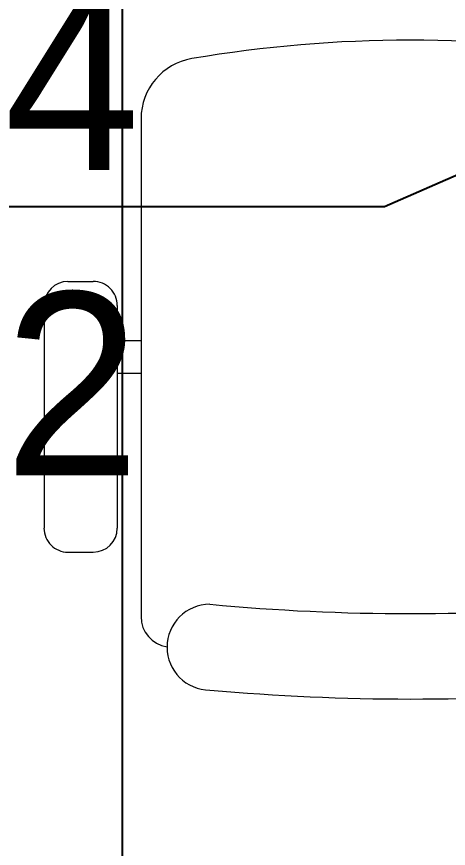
# Model space of a CAD drawing. Header units: metres. Extents: x 75097 to 220762, y -1557923 to -1361206.
# Drawn here: x 129877 to 130230, y -1410793 to -1410112 of the extents above; entities that cross this region are included whole.
import ezdxf
from ezdxf import colors
from ezdxf.entities.mleader import LeaderData, LeaderLine
from ezdxf.math import Vec2, Vec3

# ---------------------------------------------------------------- set-up
doc = ezdxf.new("R2010")
doc.units = ezdxf.units.M
doc.layers.get('0').update_dxf_attribs({"lineweight": 0})
doc.layers.add('A-100 - Copy$0$axes', color=8, linetype='Continuous')
doc.layers.add('A-100 - Copy$0$Medical Equipment and Furniture', color=8, linetype='Continuous', lineweight=0)
doc.layers.add('E-POWR', color=7, linetype='Continuous', lineweight=9, true_color=0x4e7e3e)
doc.styles.get("Standard").update_dxf_attribs({"font": 'GOTHIC.TTF'})

# ---------------------------------------------------------------- blocks, each defined once
blk = doc.blocks.new('A-100 - Copy$0$GF21018-P')
for p, q in [((-0.2207, 0.47563), (-0.2207, 0.0675)), ((-0.2806, 0.34221), (-0.25983, 0.34221)), ((-0.30021, 0.32259), (-0.30021, 0.14)), ((-0.24021, 0.32259), (-0.24021, 0.14)), ((-0.24021, 0.29372), (-0.2207, 0.29372)), ((-0.24021, 0.26708), (-0.2207, 0.26708)), ((-0.2806, 0.12039), (-0.25983, 0.12039))]:
    blk.add_line(p, q)
for centre, radius, start, end in [((-0.0001, -0.52948), 1.06948, 80.36712, 99.63288), ((-0.1707, 0.47563), 0.05, 99.63288, 180), ((-0.2806, 0.32259), 0.01962, 90, 180), ((-0.25983, 0.32259), 0.01962, 360, 90), ((-0.2806, 0.14), 0.01962, 180, 270), ((-0.25983, 0.14), 0.01962, 270, 360), ((-0.16429, 0.0425), 0.03511, 90, 270), ((0, 1.84674), 1.77674, 264.69456, 275.30527), ((-0.1957, 0.0675), 0.025, 180, 261.47208), ((0, 1.83136), 1.83136, 264.85322, 275.14698)]:
    blk.add_arc(centre, radius, start, end)
blk = doc.blocks.new('A-100 - Copy')
at = {"layer": 'A-100 - Copy$0$axes'}
blk.add_line((129963.28, -1477297.37, 0), (129963.28, -1387547.69, 0), dxfattribs=at)
at = {"layer": 'A-100 - Copy$0$Medical Equipment and Furniture', "extrusion": (8.17011e-07, -7.77426e-06, 1), "xscale": 1000.000000000003, "yscale": 1000.000000000003, "zscale": 1000.000000000003, "rotation": 359.9985892356893}
blk.add_blockref('A-100 - Copy$0$GF21018-P', (130199.28, -1410670.97, 11.08), dxfattribs=at)

msp = doc.modelspace()

# ---------------------------------------------------------------- leaders
at = {"layer": 'E-POWR'}
ml = msp.add_multileader_mtext('Standard', dxfattribs=at)
ml.set_content('#B4\\PTO PP-02', color=256)
ml.set_leader_properties()
ml.build(insert=Vec2(0, 0))
ml.multileader.update_dxf_attribs({"text_right_attachment_type": 6, "dogleg_length": 200, "arrow_head_size": 200})
ctx = ml.context
ctx.base_point, ctx.char_height, ctx.arrow_head_size, ctx.landing_gap_size, ctx.plane_origin = Vec3(129112.56, -1410164.36, 0), 150, 200, 0.09, Vec3(132454.33, -1410514.35, 0)
ctx.right_attachment, ctx.text_align_type = 6, 2
notes = []
notes.append((ctx, [(1, (1, 1, 0), (130177.97, -1410267.48, 0), (-1, 0), 200, [(0, [(131056.25, -1409884.06, 0)], 0, [])])]))
ctx.mtext.insert, ctx.mtext.alignment, ctx.mtext.flow_direction = Vec3(129977.88, -1410087.48, 0), 3, 5
for ctx, leaders in notes:
    for number, flags, end, landing, length, lines in leaders:
        leader = LeaderData()
        leader.index, (leader.has_last_leader_line, leader.has_dogleg_vector, leader.attachment_direction) = number, flags
        leader.last_leader_point, leader.dogleg_vector, leader.dogleg_length = Vec3(end), Vec3(landing), length
        for number, points, colour, breaks in lines:
            line = LeaderLine()
            line.index, line.vertices, line.color, line.breaks = number, Vec3.list(points), colors.encode_raw_color(colour), breaks
            leader.lines.append(line)
        ctx.leaders.append(leader)

# ---------------------------------------------------------------- next in the draw order: block references
msp.add_blockref('A-100 - Copy', (0, 0))

doc.saveas('drawing.dxf')
